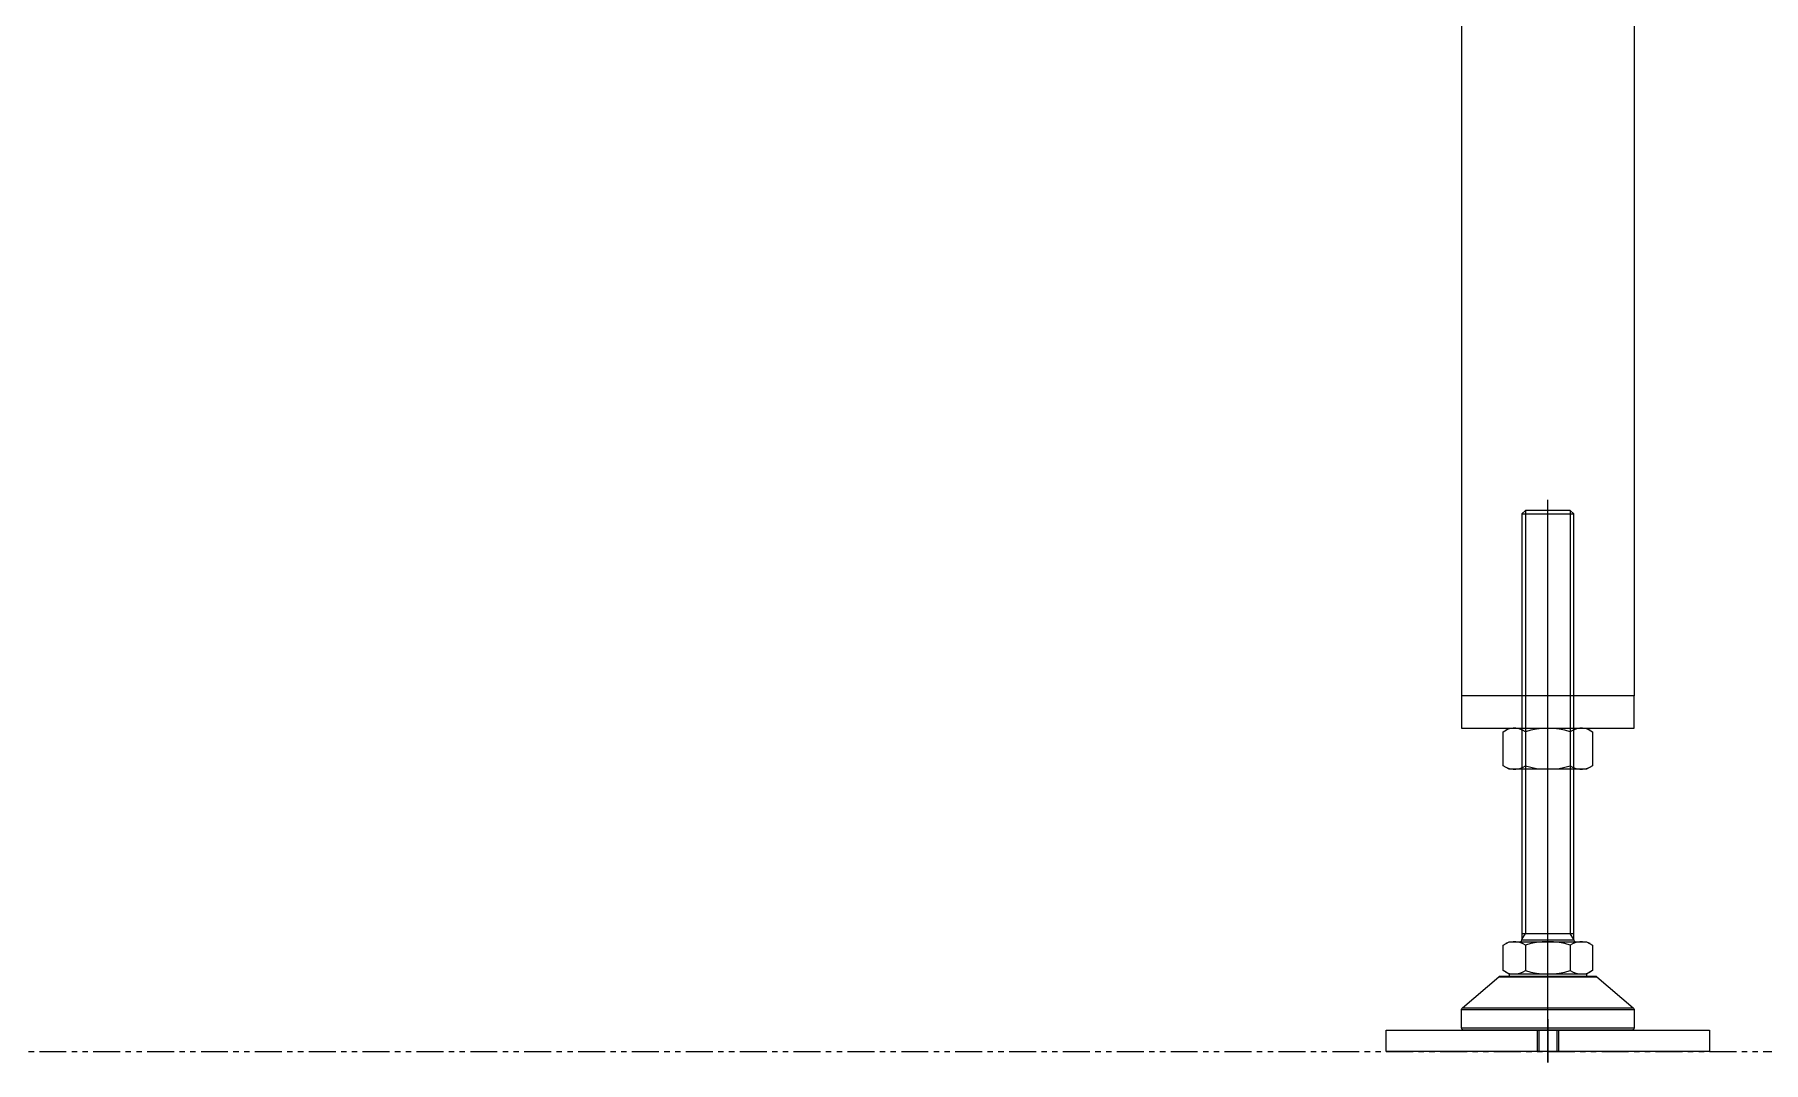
# Model space of a CAD drawing. Header units: inches. Extents: x 0 to 23821, y 0 to 11279.
# Drawn here: x 6535 to 7337, y 1670 to 2146 of the extents above; entities that cross this region are included whole.
import ezdxf

# ---------------------------------------------------------------- set-up
doc = ezdxf.new("R2010")
doc.units = ezdxf.units.IN
doc.header["$LTSCALE"] = 10
doc.header["$MEASUREMENT"] = 0
doc.linetypes.add('PHANTOM', pattern=[2.5, 1.25, -0.25, 0.25, -0.25, 0.25, -0.25])
doc.layers.add('33', color=3, linetype='PHANTOM', lineweight=9)

# ---------------------------------------------------------------- blocks, each defined once
blk = doc.blocks.new('A$Cd79cac07')
at = {"color": 0}
for p, q in [((2180, 0), (2180, -774.5)), ((2260, 0), (2260, -774.5)), ((2209.62, -688.5), (2208, -690.12)), ((2230.38, -688.5), (2209.62, -688.5)), ((2209.62, -688.5), (2209.62, -764.5)), ((2220, -944.5), (2220, -683.5)), ((2232, -690.12), (2230.38, -688.5)), ((2230.38, -688.5), (2230.38, -764.5)), ((2208, -690.12), (2232, -690.12)), ((2209.62, -690.12), (2209.62, -884.69)), ((2230.38, -690.12), (2230.38, -884.69)), ((2260, -774.5), (2180, -774.5)), ((2180, -774.5), (2180, -789.5)), ((2260, -774.5), (2180, -774.5)), ((2260, -789.5), (2260, -774.5)), ((2180, -789.5), (2260, -789.5)), ((2209.61, -791.11), (2209.61, -806.89)), ((2230.39, -791.11), (2230.39, -806.89)), ((2208, -887.5), (2209.62, -884.69)), ((2208, -884.69), (2232, -884.69)), ((2208, -887.7), (2232, -887.7)), ((2209.61, -890.11), (2209.61, -901.89)), ((2232, -887.5), (2230.38, -884.69)), ((2230.39, -890.11), (2230.39, -901.89)), ((2197.22, -904.74), (2242.78, -904.74)), ((2202, -903.5), (2202, -904.5)), ((2238, -903.5), (2238, -904.5)), ((2180, -919.96), (2260, -919.96)), ((2180.35, -919.2), (2259.65, -919.2)), ((2180, -928.5), (2260, -928.5)), ((2215, -929.5), (2215, -939.5)), ((2215.81, -929.5), (2215.81, -939.5)), ((2220, -924.5), (2220, -944.5)), ((2224.19, -929.5), (2224.19, -939.5)), ((2225, -929.5), (2225, -939.5))]:
    blk.add_line(p, q, dxfattribs=at)
for points in [[(2208, -690.12), (2208, -887.7)], [(2232, -887.7), (2232, -690.12)]]:
    blk.add_lwpolyline(points, dxfattribs=at)
for points in [[(2202, -789.5), (2238, -789.5), (2240.78, -791.11), (2240.78, -806.89), (2238, -808.5), (2202, -808.5), (2199.22, -806.89), (2199.22, -791.11)], [(2202, -888.5), (2238, -888.5), (2240.78, -890.11), (2240.78, -901.89), (2238, -903.5), (2202, -903.5), (2199.22, -901.89), (2199.22, -890.11)], [(2145, -929.5), (2295, -929.5), (2295, -939.5), (2145, -939.5)]]:
    blk.add_lwpolyline(points, close=True, dxfattribs=at)
blk.add_lwpolyline([(2197.87, -904.5), (2242.13, -904.5, -0.179033), (2242.78, -904.74), (2259.65, -919.2, -0.218944), (2260, -919.96), (2260, -928.5, -0.414214), (2259, -929.5), (2181, -929.5, -0.414214), (2180, -928.5), (2180, -919.96, -0.218944), (2180.35, -919.2), (2197.22, -904.74, -0.179033)], format="xyb", close=True, dxfattribs=at)
for centre, radius, start, end in [((2204.41, -798.7), 9.2, 55.61575, 115.61575), ((2220, -823.89), 34.39, 72.41205, 107.58795), ((2235.59, -798.7), 9.2, 64.38425, 124.38425), ((2204.41, -799.3), 9.2, 244.38425, 304.38425), ((2220, -774.11), 34.39, 252.41205, 287.58795), ((2235.59, -799.3), 9.2, 235.61575, 295.61575), ((2204.41, -897.7), 9.2, 55.61575, 115.61575), ((2207.2, -887.7), 0.8, 270, 0), ((2220, -922.89), 34.39, 72.41205, 107.58795), ((2235.59, -897.7), 9.2, 64.38425, 124.38425), ((2232.8, -887.7), 0.8, 180, 270), ((2204.41, -894.3), 9.2, 244.38425, 304.38425), ((2220, -869.11), 34.39, 252.41205, 287.58795), ((2235.59, -894.3), 9.2, 235.61575, 295.61575)]:
    blk.add_arc(centre, radius, start, end, dxfattribs=at)

msp = doc.modelspace()

# ---------------------------------------------------------------- linework, layer by layer
at = {"layer": '33'}
msp.add_line((1437.14339049, 1674.72111145, -227228.55083111), (8237.14339049, 1674.72111145, -227228.55083111), dxfattribs=at)

# ---------------------------------------------------------------- block references
at = {"color": 252}
msp.add_blockref('A$Cd79cac07', (5017.14339049, 2614.22111145, -227228.55083111), dxfattribs=at)

doc.saveas('drawing.dxf')
